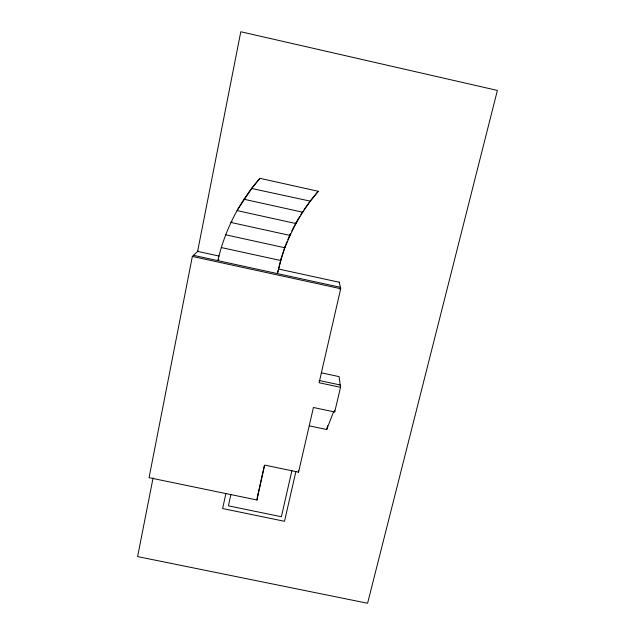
<?xml version="1.0" encoding="UTF-8"?>
<svg xmlns="http://www.w3.org/2000/svg" width="635" height="635" viewBox="0 0 635 635"><rect width="100%" height="100%" fill="white"/><g stroke="black" fill="none" stroke-linecap="round" stroke-linejoin="round"><path stroke-width="0.95" d="M198.08 250.944L192.349 256.445L149.058 477.679L256.945 499.983L264.676 465.098L298.569 472.162L298.609 470.622M256.945 499.983L257.707 494.752M153.091 477.877L137.612 556.593L367.586 603.25L497.388 90.424L240.792 31.75L197.612 251.397L219.194 256.095M225.869 493.514L222.647 508.556L284.504 521.295L295.918 471.424M230.87 494.562L228.441 505.841L281.384 516.755L291.902 470.614M257.429 496.649L264.239 465.915M285.575 245.126L280.749 260.525L277.431 273.606L278.32 269.938M339.939 289.235L340.384 287.306L193.5 255.341M298.569 472.162L313.42 407.495L334.709 411.996L340.511 387.302L339.098 376.618L321.429 372.848M339.193 281.996L340.701 288.719L319.103 382.746L340.511 387.302M309.388 425.871L326.723 429.53L327.628 425.68M225.679 234.799L284.972 247.785C292.703 227.195 303.982 207.986 318.302 191.286L259.953 178.332C239.276 201.668 224.822 230.283 217.829 260.636L218.908 259.263M281.607 256.977L285.274 246.039M326.723 429.53L333.756 411.274M285.948 244.237L287.076 241.57M287.822 239.784L290.441 233.553L290.052 235.434L230.934 222.456L232.013 221.377M291.767 230.957L296.172 222.313L295.974 223.56L237.022 210.582L251.897 188.222L259.953 178.332M296.68 221.48L299.712 216.479M300.728 214.813L302.752 211.479L302.689 212.209L243.919 199.231L244.618 198.644M303.887 209.883L310.134 201.112L318.302 191.286M251.897 188.222L251.579 188.46L310.134 201.112M319 380.452L340.201 384.969M221.305 247.555L280.749 260.525L281.392 257.866L278.543 269.026L339.249 282.25M192.349 256.445L340.701 288.719M334.542 410.297L334.709 411.996"/></g></svg>
